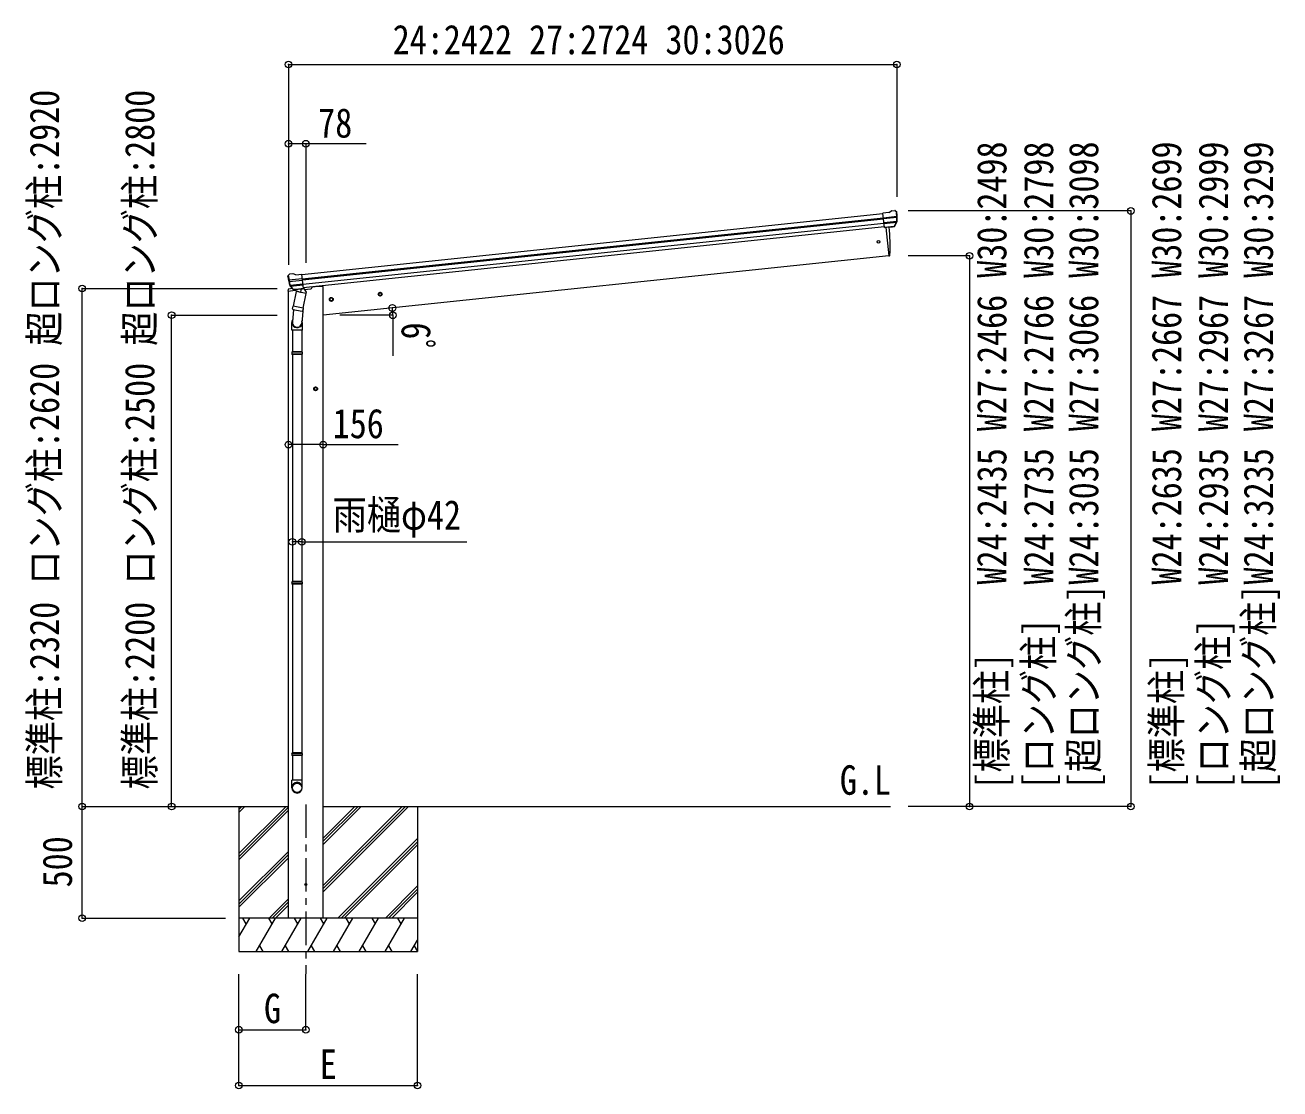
# Model space of a CAD drawing. Units: millimetres, scale not verified. Extents: x -20750 to 2444, y -5820 to 5820.
# Drawn here: x -20750 to -15131, y -4136 to 628 of the extents above; entities that cross this region are included whole.
import ezdxf
from ezdxf.enums import TextEntityAlignment as Align

# ---------------------------------------------------------------- set-up
doc = ezdxf.new("R2010")
doc.units = ezdxf.units.MM
doc.header["$LTSCALE"] = 30
doc.header["$PDMODE"] = 32
doc.header["$PDSIZE"] = 30
doc.linetypes.add('CHAIN1', pattern=[8, 5, -1, 1, -1])
for name, color, linetype, lineweight in [('0-0_0', 7, 'Continuous', 9), ('0-1_本体', 5, 'CHAIN1', 9), ('0-3_ELV2', 4, 'Continuous', 9), ('0-6_OTH_LINE', 6, 'Continuous', 9), ('0-9_OUTLINE', 7, 'Continuous', 9)]:
    doc.layers.add(name, color=color, linetype=linetype, lineweight=lineweight)
doc.layers.add('0-7_SHAPE', color=7, linetype='Continuous')
doc.styles.add('ＭＳ ゴシック', font='')
doc.styles.get('ＭＳ ゴシック').set_extended_font_data('MS Gothic')

msp = doc.modelspace()

# ---------------------------------------------------------------- linework, layer by layer
at = {"layer": '0-0_0'}
for p, q in [((-20021.59, -2871.4), (-19570.46, -2871.4)), ((-19792.71, -3082.63), (-19581.48, -2871.4)), ((-19792.71, -2898.78), (-19765.33, -2871.4)), ((-19792.71, -2884.64), (-19779.47, -2871.4)), ((-19792.71, -3096.77), (-19570.46, -2874.52)), ((-19792.71, -3110.91), (-19570.46, -2888.67)), ((-19414.96, -2871.4), (-16875.01, -2871.4)), ((-19414.96, -3253.66), (-19032.69, -2871.4)), ((-19414.96, -3225.38), (-19060.98, -2871.4)), ((-19414.96, -3239.52), (-19046.84, -2871.4)), ((-19414.96, -3041.53), (-19244.83, -2871.4)), ((-19414.96, -3027.39), (-19258.97, -2871.4)), ((-19414.96, -3013.25), (-19273.11, -2871.4)), ((-18992.71, -2871.4), (-18992.71, -3521.4)), ((-19348.85, -3371.4), (-18992.71, -3015.26)), ((-19334.71, -3371.4), (-18992.71, -3029.4)), ((-19792.71, -3294.76), (-19570.46, -3072.51)), ((-19792.71, -3308.9), (-19570.46, -3086.65)), ((-19320.56, -3371.4), (-18992.71, -3043.55)), ((-19792.71, -3323.05), (-19570.46, -3100.8)), ((-19136.72, -3371.4), (-18992.71, -3227.39)), ((-19122.57, -3371.4), (-18992.71, -3241.54)), ((-19108.43, -3371.4), (-18992.71, -3255.68)), ((-19657.22, -3371.4), (-19570.46, -3284.64)), ((-19643.07, -3371.4), (-19570.46, -3298.79)), ((-19628.93, -3371.4), (-19570.46, -3312.93)), ((-18992.71, -3371.4), (-19792.71, -3371.4)), ((-19792.71, -3455.23), (-19744.31, -3371.4)), ((-19759.31, -3397.38), (-19774.31, -3371.4)), ((-19715.44, -3521.4), (-19628.84, -3371.4)), ((-19643.84, -3397.38), (-19658.84, -3371.4)), ((-19599.97, -3521.4), (-19513.37, -3371.4)), ((-19528.37, -3397.38), (-19543.37, -3371.4)), ((-19484.5, -3521.4), (-19397.9, -3371.4)), ((-19412.9, -3397.38), (-19427.9, -3371.4)), ((-19369.03, -3521.4), (-19282.43, -3371.4)), ((-19297.43, -3397.38), (-19312.43, -3371.4)), ((-19253.56, -3521.4), (-19166.96, -3371.4)), ((-19196.96, -3371.4), (-19181.96, -3397.38)), ((-19138.09, -3521.4), (-19051.49, -3371.4)), ((-19066.49, -3397.38), (-19081.49, -3371.4)), ((-19022.62, -3521.4), (-18992.71, -3469.59)), ((-19700.44, -3495.42), (-19685.44, -3521.4)), ((-19584.97, -3495.42), (-19569.97, -3521.4)), ((-19469.5, -3495.42), (-19454.5, -3521.4)), ((-19354.03, -3495.42), (-19339.03, -3521.4)), ((-19238.56, -3495.42), (-19223.56, -3521.4)), ((-19123.09, -3495.42), (-19108.09, -3521.4)), ((-19007.62, -3495.42), (-18992.71, -3521.25))]:
    msp.add_line(p, q, dxfattribs=at)
msp.add_lwpolyline([(-19792.71, -2871.4), (-19792.71, -3521.4), (-18992.71, -3521.4)], dxfattribs=at)
at = {"layer": '0-1_本体'}
msp.add_line((-19492.71, -2862.41), (-19492.71, -3621.62), dxfattribs=at)
at = {"layer": '0-3_ELV2'}
for p, q in [((-19510.55, -489.4), (-16908.8, -215.94)), ((-16882.49, -211.16), (-16909.01, -213.95)), ((-16902.23, -278.5), (-16909.01, -213.95)), ((-16882.49, -211.16), (-16870.89, -204.19)), ((-16869.66, -203.78), (-16856.17, -202.37)), ((-16852.51, -203.45), (-16852.51, -203.45)), ((-16852.51, -203.45), (-16847.33, -207.65)), ((-16845.94, -211.35), (-16846.25, -209.5)), ((-19508.56, -508.29), (-16906.82, -234.84)), ((-19508.13, -512.47), (-16906.38, -239.02)), ((-19506.04, -532.33), (-16904.29, -258.88)), ((-16902.53, -275.61), (-19504.28, -549.07)), ((-16906.85, -234.48), (-16847.11, -228.2)), ((-16846.63, -234.07), (-16906.24, -240.34)), ((-16847.47, -250.83), (-16904.5, -256.82)), ((-16848.86, -255.49), (-16904.04, -261.29)), ((-16858.87, -273.72), (-16902.25, -278.28)), ((-16902.23, -278.5), (-16892.28, -277.46)), ((-16895.34, -277.78), (-16881.95, -405.17)), ((-16892.28, -277.46), (-16892.01, -277.52)), ((-16892.01, -277.52), (-16866.68, -274.86)), ((-16866.68, -274.86), (-16866.42, -274.74)), ((-16866.42, -274.74), (-16858.73, -273.93)), ((-16857.42, -272.07), (-16847.97, -253.76)), ((-16856.37, -272.49), (-16846.25, -254.23)), ((-16881.95, -405.17), (-19415.46, -671.45)), ((-16881.95, -405.17), (-16879.9, -404.88)), ((-19573, -497.97), (-19573.08, -496.1)), ((-19571.71, -493.2), (-19572.41, -494.07)), ((-19568.21, -488.89), (-19571.71, -493.2)), ((-19568.21, -488.89), (-19568.21, -488.88)), ((-19564.85, -487.06), (-19564.85, -487.06)), ((-19537.28, -490.19), (-19510.76, -487.41)), ((-19503.97, -551.96), (-19510.76, -487.41)), ((-19572.71, -556.56), (-19573.61, -563.39)), ((-19573.61, -563.39), (-19539.87, -559.85)), ((-19553.2, -552.2), (-19570.05, -553.97)), ((-19508.6, -507.94), (-19568.34, -514.22)), ((-19567.59, -520.06), (-19507.99, -513.79)), ((-19550.08, -555.61), (-19563.78, -539.86)), ((-19563.29, -536.27), (-19506.25, -530.28)), ((-19549.14, -554.98), (-19562.19, -539.04)), ((-19560.96, -540.54), (-19505.78, -534.74)), ((-19539.78, -555.72), (-19547.47, -556.53)), ((-19547.38, -556.29), (-19504, -551.73)), ((-19546.62, -556.53), (-19545.06, -556.37)), ((-19545.06, -556.37), (-19507.52, -552.42)), ((-19539.5, -555.79), (-19539.78, -555.72)), ((-19514.17, -553.12), (-19539.5, -555.79)), ((-19513.92, -553.01), (-19514.17, -553.12)), ((-19503.97, -551.96), (-19513.92, -553.01)), ((-19507.52, -552.42), (-19505.96, -552.26)), ((-19499.85, -555.64), (-19470.59, -552.57)), ((-19465.73, -545.02), (-19466.16, -548.25)), ((-19414.96, -3371.4), (-19414.96, -542.4)), ((-19570.46, -3371.4), (-19570.46, -563.06)), ((-19379.53, -592.76), (-19385.6, -597.17)), ((-19385.6, -597.17), (-19384.81, -604.64)), ((-19384.81, -604.64), (-19377.96, -607.69)), ((-19372.67, -595.81), (-19379.53, -592.76)), ((-19160.73, -569.77), (-19166.8, -574.18)), ((-19166.8, -574.18), (-19166.02, -581.64)), ((-19166.02, -581.64), (-19159.16, -584.69)), ((-19153.88, -572.82), (-19160.73, -569.77)), ((-19448.96, -993.45), (-19455.46, -997.2)), ((-19455.46, -997.2), (-19455.46, -1004.71)), ((-19455.46, -1004.71), (-19448.96, -1008.46)), ((-19442.46, -997.2), (-19448.96, -993.45))]:
    msp.add_line(p, q, dxfattribs=at)
for points in [[(-19551.36, -485.64), (-19551.37, -485.64), (-19564.85, -487.06)], [(-19537.28, -490.19), (-19550.08, -485.79), (-19550.08, -485.79)], [(-19414.96, -542.4), (-19434.96, -542.4), (-19465.81, -545.64)], [(-19377.96, -607.69), (-19371.89, -603.28), (-19372.67, -595.81)], [(-19159.16, -584.69), (-19153.09, -580.28), (-19153.88, -572.82)], [(-19448.96, -1008.46), (-19442.46, -1004.71), (-19442.46, -997.2)]]:
    msp.add_lwpolyline(points, dxfattribs=at)
for centre, radius in [((-16928.75, -342.62), 6.5), ((-19378.74, -600.23), 8.5), ((-19378.74, -600.23), 7.7), ((-19378.74, -600.23), 6.5), ((-19159.95, -577.23), 8.5), ((-19159.95, -577.23), 7.7), ((-19159.95, -577.23), 6.5), ((-19448.96, -1000.95), 8.5), ((-19448.96, -1000.95), 7.7), ((-19448.96, -1000.95), 6.5), ((-19492.71, -3221.4), 4.5)]:
    msp.add_circle(centre, radius, dxfattribs=at)
for centre, radius, start, end in [((-16869.34, -206.77), 3, 96.02369, 120.97631), ((-16855.65, -207.34), 5, 51.04426, 95.95574), ((-17039.49, -233), 192.44, 1.4271, 6.57578), ((-17046.83, -232.46), 202, 354.13916, 6), ((-17776.56, -364.96), 900, 357.63919, 5.64987), ((-16858.99, -271.04), 2.99, 285.2717, 331.00739), ((-16850.64, -252.39), 3, 332.69111, 354.20009), ((-17046.83, -232.46), 200.2, 354.20009, 359.53883), ((-16801.84, -226.09), 45.32, 182.67122, 185.64518), ((-16846.45, -235.41), 1.35, 95.1605, 97.91927), ((-16843.84, -233.85), 2.74, 179.02151, 184.43412), ((-16848.87, -252.78), 3, 331, 354.13916), ((-16880.32, -401.91), 3, 278, 357.63919), ((-19372.1, -476.86), 202, 186, 197.86084), ((-19379.17, -478.91), 192.44, 185.42422, 190.5729), ((-19564.33, -492.03), 5, 96.04426, 140.95574), ((-19551.05, -488.63), 3, 71.02369, 95.97631), ((-19569.73, -556.95), 3, 96, 172.5), ((-19613.06, -521.56), 45.32, 6.35482, 9.32878), ((-19570.37, -520.42), 2.74, 7.56588, 12.97849), ((-19567.49, -521.4), 1.35, 94.08073, 96.8395), ((-19372.1, -476.86), 200.2, 192.46117, 197.79991), ((-19561.51, -537.89), 3, 197.86084, 221), ((-19559.87, -537.14), 3, 197.79991, 219.30889), ((-19547.82, -553.65), 2.99, 220.99261, 266.7283), ((-19546.68, -556.04), 0.5, 240.73754, 276), ((-19506.01, -551.76), 0.5, 276, 311.26246), ((-19471.11, -547.59), 5, 276, 352.5)]:
    msp.add_arc(centre, radius, start, end, dxfattribs=at)
for centre, major_axis, ratio, start_param, end_param in [((-16848.2, -210.95), (-0.87, 5.91), 0.020485, 0.671432, 1.5691306), ((-16853.59, -206.43), (5.88, -1.31), 0.24881, 0.460585, 0.4641038), ((-16849.21, -209.98), (-2.34, 1.9), 0.995767, 3.9859716, 4.712389), ((-16859.19, -270.74), (-0.11, 3), 0.642905, 3.2459383, 4.203928), ((-16859.05, -270.95), (1.66, -2.51), 0.997631, 5.8041905, 5.8929484), ((-16859.12, -270.84), (3.53, -2.11), 0.650902, 5.2561448, 5.3289554), ((-16856.75, -270.49), (1.08, 3.13), 0.040856, 2.1135035, 2.1416249), ((-17044.52, -254.41), (-20.92, 199.05), 0.994373, 4.7113789, 4.7277536), ((-19570.08, -495.95), (1.9, 2.34), 0.995767, 1.5707963, 2.2972137), ((-19566.53, -491.57), (-5.48, -2.51), 0.24881, 5.8190815, 5.8226003), ((-19570.87, -497.11), (-0.38, 5.97), 0.020485, 4.7140547, 5.6117533), ((-19369.8, -498.8), (-20.92, 199.05), 0.994373, 4.7113789, 4.7277536), ((-19369.8, -498.8), (-20.92, 199.05), 0.994373, 1.5554317, 1.5718064), ((-19550.12, -553.57), (-1.71, 2.84), 0.040856, 4.1415604, 4.1696818), ((-19547.69, -553.32), (-0.51, 2.96), 0.642905, 2.0792573, 3.037247), ((-19547.73, -553.42), (-3.02, -2.79), 0.650902, 0.9542299, 1.0270405), ((-19547.78, -553.54), (-1.1, -2.8), 0.997631, 0.3902369, 0.4789948)]:
    msp.add_ellipse(centre, major_axis=major_axis, ratio=ratio, start_param=start_param, end_param=end_param, dxfattribs=at)
at = {"layer": '0-6_OTH_LINE'}
for p, q in [((-19570.46, 451.92), (-19570.46, -445.42)), ((-19570.46, 451.92), (-16846.91, 451.92)), ((-16846.91, 451.92), (-16846.91, -141.53)), ((-19570.46, 96.65), (-19570.46, -141.53)), ((-19492.71, 96.65), (-19570.46, 96.65)), ((-19492.71, 96.65), (-19492.71, -437.25)), ((-19222.09, 96.65), (-19492.71, 96.65)), ((-15799.03, -204.35), (-16796.08, -204.35)), ((-15799.03, -204.35), (-15799.03, -2871.4)), ((-16521.24, -405.17), (-16796.08, -405.17)), ((-16521.24, -405.17), (-16521.24, -2871.4)), ((-20494.41, -551.91), (-19620.96, -551.91)), ((-20494.41, -2871.4), (-20494.41, -551.91)), ((-20093.71, -671.4), (-19620.96, -671.4)), ((-20093.71, -2871.4), (-20093.71, -671.4)), ((-19414.96, -1250.95), (-19570.46, -1250.95)), ((-19511.3, -1686.24), (-19553.3, -1686.24)), ((-20494.41, -2871.4), (-19852.32, -2871.4)), ((-20494.41, -3371.4), (-20494.41, -2871.4)), ((-20093.71, -2871.4), (-19852.32, -2871.4)), ((-16521.24, -2871.4), (-16796.08, -2871.4)), ((-15799.03, -2871.4), (-16796.08, -2871.4)), ((-20494.41, -3371.4), (-19852.32, -3371.4)), ((-19792.71, -4121.4), (-19792.71, -3622.4)), ((-19792.71, -3871.4), (-19792.71, -3622.4)), ((-19492.71, -3871.4), (-19492.71, -3622.4)), ((-18992.71, -4121.4), (-18992.71, -3622.4)), ((-19792.71, -3871.4), (-19492.71, -3871.4)), ((-19792.71, -4121.4), (-18992.71, -4121.4))]:
    msp.add_line(p, q, dxfattribs=at)
at = {"layer": '0-6_OTH_LINE', "lineweight": 18}
for p, q in [((-19103.3, -671.45), (-19341.09, -671.45)), ((-19103.3, -671.45), (-19103.3, -852.95)), ((-19414.96, -1250.95), (-19079.37, -1250.95)), ((-19511.3, -1686.24), (-18772.06, -1686.24))]:
    msp.add_line(p, q, dxfattribs=at)
at = {"layer": '0-6_OTH_LINE'}
msp.add_arc((-19341.09, -671.45), 237.79, 0, 7.8733, dxfattribs=at)
for p in [(-19570.46, 451.92), (-16846.91, 451.92), (-19570.46, 96.65), (-19492.71, 96.65), (-15799.03, -204.35), (-16521.24, -405.17), (-20494.41, -551.91), (-20093.71, -671.4), (-19105.55, -638.88), (-19103.3, -671.45), (-19570.46, -1250.95), (-19414.96, -1250.95), (-19553.3, -1686.24), (-19511.3, -1686.24), (-20494.41, -2871.4), (-20093.71, -2871.4), (-16521.24, -2871.4), (-15799.03, -2871.4), (-20494.41, -3371.4), (-19792.71, -3871.4), (-19492.71, -3871.4), (-19792.71, -4121.4), (-18992.71, -4121.4)]:
    msp.add_point(p, dxfattribs=at)
at = {"layer": '0-9_OUTLINE'}
for p, q in [((-19546.62, -556.53), (-19505.96, -552.26)), ((-19543.27, -556.84), (-19543.42, -557.56)), ((-19542.8, -558.69), (-19518.05, -568.44)), ((-19513.66, -553.46), (-19516.58, -567.81)), ((-19504.14, -550.38), (-19503.21, -550.57)), ((-19503.21, -550.57), (-19492.01, -567.49)), ((-19536.64, -564.9), (-19550, -630.55)), ((-19491.76, -574.03), (-19536.64, -564.9)), ((-19534.47, -561.98), (-19535.12, -565.21)), ((-19505.12, -639.68), (-19491.76, -574.03)), ((-19492.01, -567.49), (-19493.28, -573.72)), ((-19547.59, -645.84), (-19553.15, -701.56)), ((-19552.48, -642.8), (-19549.99, -630.56)), ((-19552.26, -644.2), (-19552.27, -644.2)), ((-19550.93, -645.16), (-19509.97, -653.49)), ((-19505.12, -639.68), (-19550, -630.55)), ((-19504.68, -637.55), (-19511.34, -705.29)), ((-19505.13, -639.68), (-19507.67, -652.15)), ((-19555.3, -738.72), (-19555.3, -704.37)), ((-19509.3, -704.07), (-19509.3, -738.72)), ((-19509.3, -738.72), (-19555.3, -738.72)), ((-19553.3, -738.72), (-19553.3, -835.47)), ((-19511.3, -738.72), (-19511.3, -835.47)), ((-19555.3, -837.47), (-19554.3, -835.47)), ((-19509.3, -837.47), (-19555.3, -837.47)), ((-19510.3, -835.47), (-19554.3, -835.47)), ((-19509.3, -837.47), (-19510.3, -835.47)), ((-19509.3, -837.47), (-19509.3, -845.47)), ((-19509.3, -845.47), (-19555.3, -845.47)), ((-19510.3, -847.47), (-19554.3, -847.47)), ((-19553.3, -847.47), (-19553.3, -1864.16)), ((-19511.3, -847.47), (-19511.3, -1864.16)), ((-19509.3, -845.47), (-19510.3, -847.47)), ((-19555.3, -1866.16), (-19554.3, -1864.16)), ((-19509.3, -1866.16), (-19555.3, -1866.16)), ((-19509.3, -1874.16), (-19555.3, -1874.16)), ((-19510.3, -1864.16), (-19554.3, -1864.16)), ((-19510.3, -1876.16), (-19554.3, -1876.16)), ((-19553.3, -1876.16), (-19553.3, -2631.84)), ((-19511.3, -1876.16), (-19511.3, -2631.84)), ((-19509.3, -1866.16), (-19510.3, -1864.16)), ((-19509.3, -1874.16), (-19510.3, -1876.16)), ((-19509.3, -1866.16), (-19509.3, -1874.16)), ((-19555.3, -2633.84), (-19554.3, -2631.84)), ((-19509.3, -2633.84), (-19555.3, -2633.84)), ((-19510.3, -2631.84), (-19554.3, -2631.84)), ((-19509.3, -2633.84), (-19510.3, -2631.84)), ((-19509.3, -2633.84), (-19509.3, -2641.84)), ((-19509.3, -2641.84), (-19555.3, -2641.84)), ((-19510.3, -2643.84), (-19554.3, -2643.84)), ((-19553.3, -2643.84), (-19553.3, -2753.84)), ((-19511.3, -2643.84), (-19511.3, -2753.84)), ((-19509.3, -2641.84), (-19510.3, -2643.84)), ((-19555.3, -2787.99), (-19555.3, -2753.84)), ((-19509.3, -2753.84), (-19555.3, -2753.84)), ((-19509.3, -2787.99), (-19509.3, -2753.84))]:
    msp.add_line(p, q, dxfattribs=at)
for points in [[(-19555.3, -837.47), (-19555.3, -845.47), (-19554.3, -847.47)], [(-19555.3, -1866.16), (-19555.3, -1874.16), (-19554.3, -1876.16)], [(-19555.3, -2633.84), (-19555.3, -2641.84), (-19554.3, -2643.84)]]:
    msp.add_lwpolyline(points, dxfattribs=at)
for centre, radius, start, end in [((-19546.68, -556.04), 0.5, 240.73754, 276), ((-19543.76, -556.74), 0.5, 348.5, 96), ((-19542.44, -557.76), 1, 168.5, 248.5), ((-19513.08, -553.62), 0.604, 93.09842, 164.70595), ((-19506.01, -551.76), 0.5, 276, 311.26246), ((-19517.57, -567.53), 1.03, 242.53897, 344.46569), ((-19550.58, -643.23), 1.95, 167.54017, 209.97766), ((-19550.53, -643.2), 2, 209.90962, 258.5), ((-19509.57, -651.53), 2, 258.5, 341.96843), ((-19525.3, -704.37), 30, 177.45142, 180)]:
    msp.add_arc(centre, radius, start, end, dxfattribs=at)
for centre, major_axis, ratio, start_param, end_param in [((-19532.3, -704.07), (23, 0), 0.996195, 2.621936, 6.6074797), ((-19532.3, -704.07), (21, 0), 0.996195, 3.0215498, 6.2247991), ((-19532.3, -2786.24), (-23, 0), 0.996195, 3.1415927, 6.2831853), ((-19532.3, -2787.99), (-23, 0), 0.996195, 3.1415927, 6.2831853), ((-19532.3, -2787.99), (0, -23.43), 0.981806, 4.712389, 7.8539816)]:
    msp.add_ellipse(centre, major_axis=major_axis, ratio=ratio, start_param=start_param, end_param=end_param, dxfattribs=at)
msp.add_ellipse((-19532.3, -2787.99), major_axis=(21, 0), ratio=0.996195, dxfattribs=at)

# ---------------------------------------------------------------- texts
at = {"layer": '0-6_OTH_LINE', "color": 7, "style": 'ＭＳ ゴシック', "width": 0.85}
for s, p in [('24:2422 27:2724 30:3026', (-19104.01, 457.92)), ('78', (-19437.68, 84.38)), ('156', (-19372.85, -1261.72)), ('雨樋φ42', (-19372.85, -1671.07)), ('G', (-19680.21, -3881.4)), ('E', (-19430.21, -4131.4))]:
    msp.add_text(s, height=132, dxfattribs=at).set_placement(p, align=Align.BOTTOM_LEFT)
for s, rotation, p in [('標準柱:2320 ロング柱:2620 超ロング柱:2920', 90, (-20558.13, -2795.35)), ('標準柱:2200 ロング柱:2500 超ロング柱:2800', 90, (-20131.59, -2795.35)), ('[標準柱]\u3000\u3000W24:2435 W27:2466 W30:2498', 90, (-16316.36, -2795.35)), ('[ロング柱]  W24:2735 W27:2766 W30:2798', 90, (-16106.94, -2795.35)), ('[超ロング柱]W24:3035 W27:3066 W30:3098', 90, (-15905.03, -2795.35)), ('[標準柱]\u3000\u3000W24:2635 W27:2667 W30:2699', 90, (-15533.92, -2795.35)), ('[ロング柱]  W24:2935 W27:2967 W30:2999', 90, (-15324.51, -2795.35)), ('[超ロング柱]W24:3235 W27:3267 W30:3299', 90, (-15122.6, -2795.35)), ('6ﾟ', 270, (-19103.76, -702.98)), ('500', 90, (-20500.41, -3233.9))]:
    msp.add_text(s, height=132, rotation=rotation, dxfattribs=at).set_placement(p, align=Align.BOTTOM_LEFT)
at = {"layer": '0-7_SHAPE', "style": 'ＭＳ ゴシック', "width": 0.85}
msp.add_text('G.L', height=132, dxfattribs=at).set_placement((-17101.97, -2858.6), align=Align.BOTTOM_LEFT)

doc.saveas('drawing.dxf')
